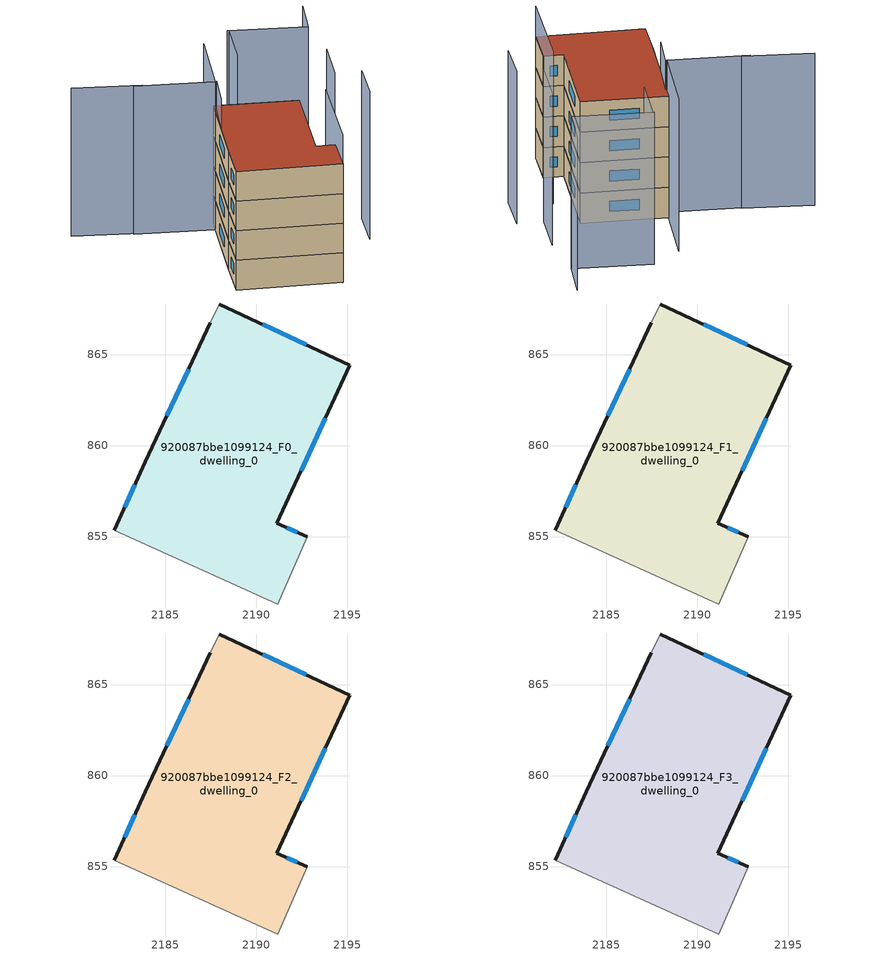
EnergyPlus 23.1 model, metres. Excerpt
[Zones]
920087bbe1099124_F0_dwelling_0
 floor ground (EU_floor_Construction): 2195.13,864.41 2191.13,855.72 2192.81,854.99 2191.2,851.29 2182.21,855.36 2183.89,859.1 2187.48,866.75 2187.96,867.78 z0
 wall outside (EU_wall_Construction): 2187.48,866.75 2183.89,859.1 2182.21,855.36 / 2192.81,854.99 2191.13,855.72 2195.13,864.41 2187.96,867.78 z0:3
 wall adiabatic (EU_wall_Construction): 2182.21,855.36 2191.2,851.29 2192.81,854.99 / 2187.96,867.78 2187.48,866.75 z0:3
 window (EU_Window_Construction): 2183.33,857.85 2182.77,856.61 / 2186.29,864.2 2185.09,861.65 / 2192.74,865.53 2190.35,866.66 / 2192.47,858.62 2193.8,861.51 / 2192.25,855.23 2191.69,855.48 z1:2
920087bbe1099124_F1_dwelling_0
 floor to 920087bbe1099124_F0_dwelling_0 (EU_floor_Construction): 2195.13,864.41 2191.13,855.72 2192.81,854.99 2191.2,851.29 2182.21,855.36 2183.89,859.1 2187.48,866.75 2187.96,867.78 z3
 wall outside (EU_wall_Construction): 2187.48,866.75 2183.89,859.1 2182.21,855.36 / 2192.81,854.99 2191.13,855.72 2195.13,864.41 2187.96,867.78 z3:6
 wall adiabatic (EU_wall_Construction): 2182.21,855.36 2191.2,851.29 2192.81,854.99 / 2187.96,867.78 2187.48,866.75 z3:6
 window (EU_Window_Construction): 2183.33,857.85 2182.77,856.61 / 2186.29,864.2 2185.09,861.65 / 2192.74,865.53 2190.35,866.66 / 2192.47,858.62 2193.8,861.51 / 2192.25,855.23 2191.69,855.48 z4:5
920087bbe1099124_F2_dwelling_0
 floor to 920087bbe1099124_F1_dwelling_0 (EU_floor_Construction): 2195.13,864.41 2191.13,855.72 2192.81,854.99 2191.2,851.29 2182.21,855.36 2183.89,859.1 2187.48,866.75 2187.96,867.78 z6
 wall outside (EU_wall_Construction): 2187.48,866.75 2183.89,859.1 2182.21,855.36 / 2192.81,854.99 2191.13,855.72 2195.13,864.41 2187.96,867.78 z6:9
 wall adiabatic (EU_wall_Construction): 2182.21,855.36 2191.2,851.29 2192.81,854.99 / 2187.96,867.78 2187.48,866.75 z6:9
 window (EU_Window_Construction): 2183.33,857.85 2182.77,856.61 / 2186.29,864.2 2185.09,861.65 / 2192.74,865.53 2190.35,866.66 / 2192.47,858.62 2193.8,861.51 / 2192.25,855.23 2191.69,855.48 z7:8
920087bbe1099124_F3_dwelling_0
 floor to 920087bbe1099124_F2_dwelling_0 (EU_floor_Construction): 2195.13,864.41 2191.13,855.72 2192.81,854.99 2191.2,851.29 2182.21,855.36 2183.89,859.1 2187.48,866.75 2187.96,867.78 z9
 wall outside (EU_wall_Construction): 2187.48,866.75 2183.89,859.1 2182.21,855.36 / 2192.81,854.99 2191.13,855.72 2195.13,864.41 2187.96,867.78 z9:12
 wall adiabatic (EU_wall_Construction): 2182.21,855.36 2191.2,851.29 2192.81,854.99 / 2187.96,867.78 2187.48,866.75 z9:12
 window (EU_Window_Construction): 2183.33,857.85 2182.77,856.61 / 2186.29,864.2 2185.09,861.65 / 2192.74,865.53 2190.35,866.66 / 2192.47,858.62 2193.8,861.51 / 2192.25,855.23 2191.69,855.48 z10:11
 roof outside (EU_roof_Construction): 2191.2,851.29 2192.81,854.99 2191.13,855.72 2195.13,864.41 2187.96,867.78 2187.48,866.75 2183.89,859.1 2182.21,855.36 z12
shading: 2191.16,851.27 2194.94,859.79 / 2198.15,857.36 2199.83,861.29 / 2197.61,862.3 2199.61,866.69 / 2192.15,870.18 2194.31,874.8 / 2187.67,866.78 2185.93,863.44 / 2190.95,873.83 2187.48,866.75 / 2187.48,866.75 2180.79,870.03 / 2202.74,875.37 2200.84,871.55 / 2200.84,871.55 2194.19,874.86 / 2181.56,869.78 2175.81,872.86 z0:15
[Building]
EU S2 Campaign: North Axis=0; Terrain=City; Solar Distribution=FullExterior
[Site:Location]
Bologna: Latitude=44.5; Longitude=11.25; Time Zone=1; Elevation=37
[SizingPeriod:WeatherFileDays]
AnnualSizingPeriod: Begin Month=1; Begin Day of Month=1; End Month=12; End Day of Month=31; Day of Week for Start Day=Monday; Use Weather File Daylight Saving Period=No; Use Weather File Rain and Snow Indicators=No
[MATERIAL]
EU_InternalMass_Material: Roughness=MediumRough; Thickness=0.1; Conductivity=1; Density=1800; Specific Heat=900; Thermal Absorptance=0.9; Solar Absorptance=0.7; Visible Absorptance=0.7
[MATERIAL:NOMASS] Roughness=MediumRough; Thermal Absorptance=0.9; Solar Absorptance=0.7; Visible Absorptance=0.7
Name | Thermal Resistance
EU_wall_NoMass | 0.937881
EU_roof_NoMass | 0.548572
EU_floor_NoMass | 0.71348
[WINDOWMATERIAL:SIMPLEGLAZINGSYSTEM]
EU_Window_SimpleGlazing: UFactor=4.25633; Solar Heat Gain Coefficient=0.85; Visible Transmittance=0.85
[CONSTRUCTION]
EU_wall_Construction: EU_wall_NoMass
EU_roof_Construction: EU_roof_NoMass
EU_floor_Construction: EU_floor_NoMass
EU_Window_Construction: EU_Window_SimpleGlazing
EU_InternalMass_Construction: EU_InternalMass_Material
[ZONE] Type=1; Multiplier=1; Ceiling Height=autocalculate; Floor Area=autocalculate; Part of Total Floor Area=Yes
Name | Volume
920087bbe1099124_F0_dwelling_0 | 347.984
920087bbe1099124_F1_dwelling_0; 920087bbe1099124_F2_dwelling_0; 920087bbe1099124_F3_dwelling_0 | 347.985
[INTERNALMASS] Construction=EU_InternalMass_Construction; Surface Area=115.995
Name | Zone or ZoneList
920087bbe1099124_F0_dwelling_0_EU_InternalMass | 920087bbe1099124_F0_dwelling_0
920087bbe1099124_F1_dwelling_0_EU_InternalMass | 920087bbe1099124_F1_dwelling_0
920087bbe1099124_F2_dwelling_0_EU_InternalMass | 920087bbe1099124_F2_dwelling_0
920087bbe1099124_F3_dwelling_0_EU_InternalMass | 920087bbe1099124_F3_dwelling_0
[OTHEREQUIPMENT] Fuel Type=Electricity; Design Level Calculation Method=Watts/Area; Power per Zone Floor Area=1; Fraction Latent=0; Fraction Radiant=0; Fraction Lost=0; Carbon Dioxide Generation Rate=0; EndUse Subcategory=EU_Step8_InternalGains
Name | Zone or ZoneList or Space or SpaceList | Schedule
EU_Step8_InternalGain_920087bbe1099124_F0_dwelling_0_f000 | 920087bbe1099124_F0_dwelling_0 | EU_Step8_GainSchedule_920087bbe1099124_F0_dwelling_0_f000
EU_Step8_InternalGain_920087bbe1099124_F1_dwelling_0_f000 | 920087bbe1099124_F1_dwelling_0 | EU_Step8_GainSchedule_920087bbe1099124_F1_dwelling_0_f000
EU_Step8_InternalGain_920087bbe1099124_F2_dwelling_0_f000 | 920087bbe1099124_F2_dwelling_0 | EU_Step8_GainSchedule_920087bbe1099124_F2_dwelling_0_f000
EU_Step8_InternalGain_920087bbe1099124_F3_dwelling_0_f000 | 920087bbe1099124_F3_dwelling_0 | EU_Step8_GainSchedule_920087bbe1099124_F3_dwelling_0_f000
[ZONEVENTILATION:DESIGNFLOWRATE] Schedule=EU_AlwaysOn; Design Flow Rate Calculation Method=AirChanges/Hour; Air Changes per Hour=0.687892; Ventilation Type=Natural; Fan Pressure Rise=0; Fan Total Efficiency=1; Constant Term Coefficient=1; Temperature Term Coefficient=0; Velocity Term Coefficient=0; Velocity Squared Term Coefficient=0; Minimum Indoor Temperature=-100; Maximum Indoor Temperature=100; Delta Temperature=-100; Minimum Outdoor Temperature=-100; Maximum Outdoor Temperature=100; Maximum Wind Speed=40
Name | Zone or ZoneList or Space or SpaceList
EU_ConstantAir_920087bbe1099124_F0_dwelling_0 | 920087bbe1099124_F0_dwelling_0
EU_ConstantAir_920087bbe1099124_F1_dwelling_0 | 920087bbe1099124_F1_dwelling_0
EU_ConstantAir_920087bbe1099124_F2_dwelling_0 | 920087bbe1099124_F2_dwelling_0
EU_ConstantAir_920087bbe1099124_F3_dwelling_0 | 920087bbe1099124_F3_dwelling_0
[HVACTEMPLATE:THERMOSTAT] Constant Heating Setpoint=20; Constant Cooling Setpoint=50
EU_HeatOnly_920087bbe1099124_F0_dwelling_0; EU_HeatOnly_920087bbe1099124_F1_dwelling_0; EU_HeatOnly_920087bbe1099124_F2_dwelling_0; EU_HeatOnly_920087bbe1099124_F3_dwelling_0
[HVACTEMPLATE:ZONE:IDEALLOADSAIRSYSTEM] System Availability Schedule=EU_AlwaysOn; Maximum Heating Supply Air Temperature=50; Minimum Cooling Supply Air Temperature=13; Maximum Heating Supply Air Humidity Ratio=0.0156; Minimum Cooling Supply Air Humidity Ratio=0.0077; Heating Limit=NoLimit; Cooling Limit=NoLimit; Heating Availability Schedule=EU_AlwaysOn; Cooling Availability Schedule=EU_CoolingOff; Dehumidification Control Type=ConstantSensibleHeatRatio; Cooling Sensible Heat Ratio=0.7; Dehumidification Setpoint=60; Humidification Control Type=None; Humidification Setpoint=30; Outdoor Air Method=None; Outdoor Air Flow Rate per Person=0.00944; Outdoor Air Flow Rate per Zone Floor Area=0; Outdoor Air Flow Rate per Zone=0; Demand Controlled Ventilation Type=None; Outdoor Air Economizer Type=NoEconomizer; Heat Recovery Type=None; Sensible Heat Recovery Effectiveness=0.7; Latent Heat Recovery Effectiveness=0.65
Name | Template Thermostat
920087bbe1099124_F0_dwelling_0 | EU_HeatOnly_920087bbe1099124_F0_dwelling_0
920087bbe1099124_F1_dwelling_0 | EU_HeatOnly_920087bbe1099124_F1_dwelling_0
920087bbe1099124_F2_dwelling_0 | EU_HeatOnly_920087bbe1099124_F2_dwelling_0
920087bbe1099124_F3_dwelling_0 | EU_HeatOnly_920087bbe1099124_F3_dwelling_0
[SIZING:ZONE] Zone Cooling Design Supply Air Temperature Input Method=SupplyAirTemperature; Zone Cooling Design Supply Air Temperature=13; Zone Heating Design Supply Air Temperature Input Method=SupplyAirTemperature; Zone Heating Design Supply Air Temperature=50; Zone Cooling Design Supply Air Humidity Ratio=0.008; Zone Heating Design Supply Air Humidity Ratio=0.008; Cooling Design Air Flow Method=DesignDay; Cooling Design Air Flow Rate=0; Cooling Minimum Air Flow per Zone Floor Area=0.000762; Cooling Minimum Air Flow=0; Cooling Minimum Air Flow Fraction=0.2; Heating Design Air Flow Method=DesignDay; Heating Design Air Flow Rate=0; Heating Maximum Air Flow per Zone Floor Area=0.002032; Heating Maximum Air Flow=0.141576; Heating Maximum Air Flow Fraction=0.3; Account for Dedicated Outdoor Air System=No; Dedicated Outdoor Air System Control Strategy=NeutralSupplyAir; Dedicated Outdoor Air Low Setpoint Temperature for Design=autosize; Dedicated Outdoor Air High Setpoint Temperature for Design=autosize; Zone Load Sizing Method=Sensible Load Only No Latent Load; Zone Latent Cooling Design Supply Air Humidity Ratio Input Method=HumidityRatioDifference; Zone Cooling Design Supply Air Humidity Ratio Difference=0.005; Zone Latent Heating Design Supply Air Humidity Ratio Input Method=HumidityRatioDifference; Zone Humidification Design Supply Air Humidity Ratio Difference=0.005
920087bbe1099124_F0_dwelling_0; 920087bbe1099124_F1_dwelling_0; 920087bbe1099124_F2_dwelling_0; 920087bbe1099124_F3_dwelling_0
[SCHEDULE:CONSTANT]
Name | Hourly Value
EU_AlwaysOn | 1
EU_CoolingOff | 0
[SCHEDULE:FILE] Column Number=1; Rows to Skip at Top=0; Number of Hours of Data=8760; Column Separator=Comma; Interpolate to Timestep=No; Minutes per Item=60; Adjust Schedule for Daylight Savings=Yes
Name | File
EU_Step8_GainSchedule_920087bbe1099124_F0_dwelling_0_f000 | ../../schedules/920087bbe1099124/920087bbe1099124_F0_dwelling_0_f000_gain.csv
EU_Step8_GainSchedule_920087bbe1099124_F1_dwelling_0_f000 | ../../schedules/920087bbe1099124/920087bbe1099124_F1_dwelling_0_f000_gain.csv
EU_Step8_GainSchedule_920087bbe1099124_F2_dwelling_0_f000 | ../../schedules/920087bbe1099124/920087bbe1099124_F2_dwelling_0_f000_gain.csv
EU_Step8_GainSchedule_920087bbe1099124_F3_dwelling_0_f000 | ../../schedules/920087bbe1099124/920087bbe1099124_F3_dwelling_0_f000_gain.csv
